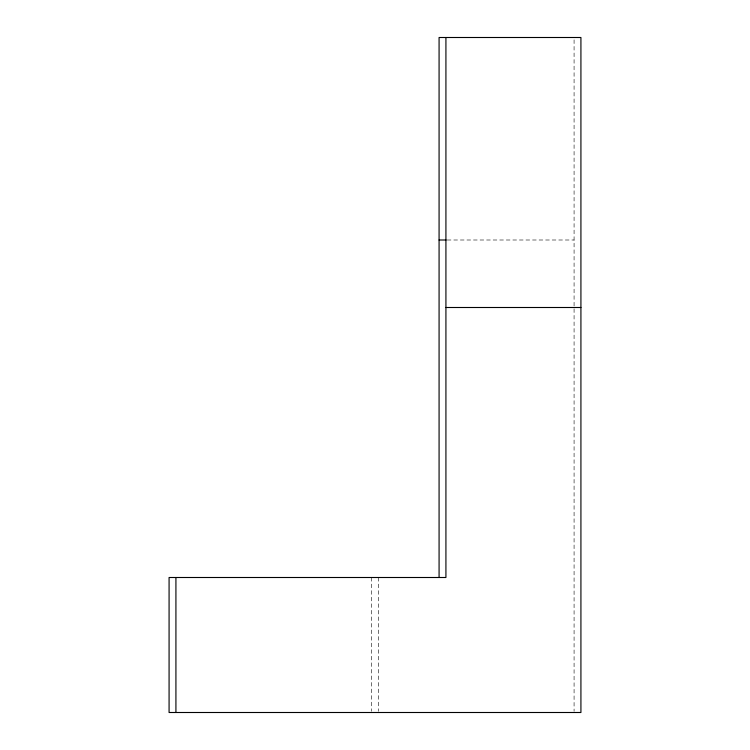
<?xml version="1.0" encoding="UTF-8"?>
<svg xmlns="http://www.w3.org/2000/svg" width="750" height="750" viewBox="0 0 750 750"><rect width="100%" height="100%" fill="white"/><g stroke="black" fill="none" stroke-linecap="round" stroke-linejoin="round"><path stroke-width="0.56" stroke-dasharray="3.75 2.81" d="M447.225 240L574.078 240M574.078 39.844L574.078 711.328M378.422 577.5L378.422 711.337M371.578 577.5L371.578 711.337"/><path stroke-width="1.12" d="M439.078 240L446.062 240M445.922 307.5L580.922 307.5M445.922 37.5L445.922 577.5L169.078 577.5L169.078 712.5L580.922 712.5L580.922 37.5L439.078 37.5L439.078 577.5M175.922 577.5L175.922 712.5"/></g></svg>
